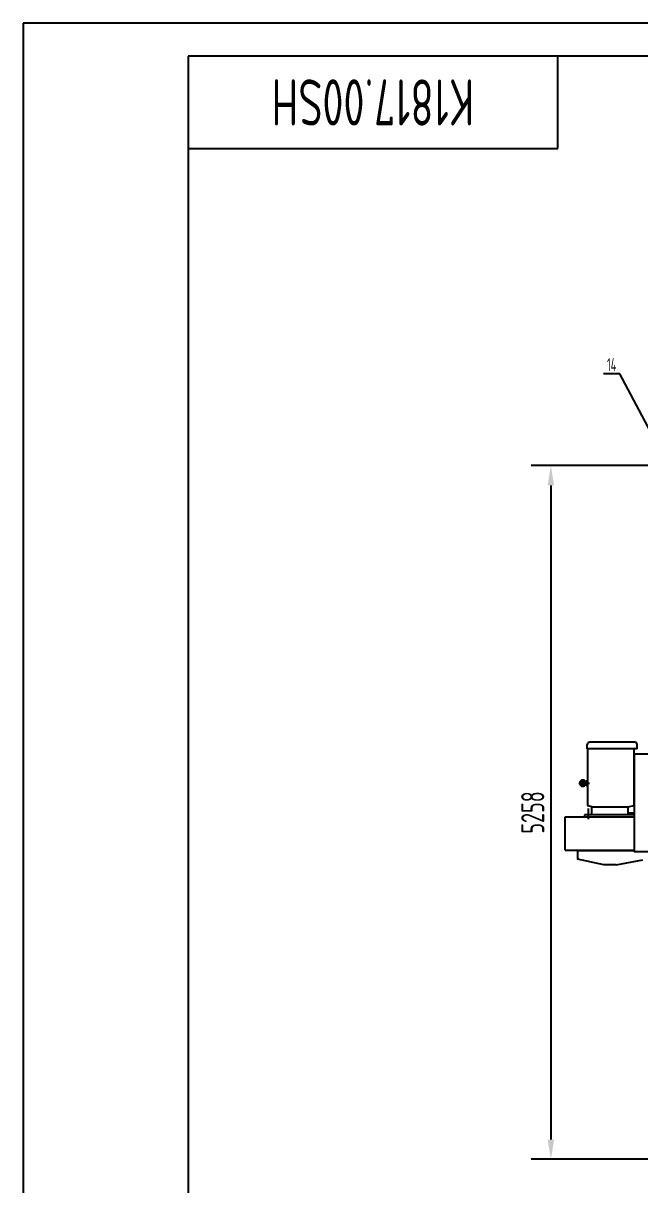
# Model space of a CAD drawing. Header units: millimetres. Extents: x 0 to 21000, y -315 to 14850.
# Drawn here: x 0 to 4672, y 6046 to 14850 of the extents above; entities that cross this region are included whole.
import ezdxf
from ezdxf.enums import TextEntityAlignment as Align

# ---------------------------------------------------------------- set-up
doc = ezdxf.new("R2010")
doc.units = ezdxf.units.MM
doc.header["$LTSCALE"] = 500
doc.linetypes.add('F', pattern=[0.75, 0.5, -0.25])
for name, color, linetype in [('01', 7, 'Continuous'), ('02', 1, 'Continuous'), ('04', 2, 'F'), ('08', 1, 'Continuous'), ('11', 3, 'Continuous')]:
    doc.layers.add(name, color=color, linetype=linetype)
doc.styles.get("Standard").update_dxf_attribs({"font": 'isocp', "width": 0.707, "bigfont": 'intecad.shx'})
doc.dimstyles.new('INTE', dxfattribs={"dimscale": 50, "dimtxt": 3.5, "dimasz": 3, "dimexe": 3, "dimexo": 0, "dimgap": 1, "dimtad": 1, "dimdec": 0, "dimdsep": 46, "dimtxsty": 'Standard', "dimcen": 0, "dimclrd": 1, "dimclre": 1, "dimclrt": 3, "dimaunit": 1, "dimadec": 0, "dimazin": 0, "dimtfac": 1, "dimtmove": 0, "dimatfit": 0, "dimfxl": 1, "dimarcsym": 0})

# ---------------------------------------------------------------- blocks, each defined once
blk = doc.blocks.new('*D79')
at = {"layer": '08', "color": 1, "lineweight": -2}
for p, q in [((4880.6, 11497), (3848.3, 11497)), ((3998.3, 11347), (3998.3, 6388.8)), ((4880.6, 6238.8), (3848.3, 6238.8))]:
    blk.add_line(p, q, dxfattribs=at)
at = {"layer": '08', "color": 1}
for points in [[(3973.3, 11347), (4023.3, 11347), (3998.3, 11497)], [(3973.3, 6388.8), (4023.3, 6388.8), (3998.3, 6238.8)]]:
    blk.add_solid(points, dxfattribs=at)
at = {"layer": 'Defpoints', "color": 0}
for p in [(4880.6, 11497), (3998.3, 6238.8), (4880.6, 6238.8)]:
    blk.add_point(p, dxfattribs=at)
at = {"layer": '08', "color": 3, "insert": (3860.8, 8867.9), "char_height": 175, "attachment_point": 5, "rotation": 90}
blk.add_mtext('5258', dxfattribs=at)
blk = doc.blocks.new('*U98', base_point=(251.96, 168.31))
at = {"layer": '01'}
for p, q in [((251.96, 168.31), (251.96, 182.31)), ((195.96, 168.31), (251.96, 168.31))]:
    blk.add_line(p, q, dxfattribs=at)
blk = doc.blocks.new('*U99')
at = {"layer": '04'}
blk.add_blockref('*U98', (0, 0), dxfattribs=at)
blk = doc.blocks.new('*U100')
at = {"layer": '01'}
for points in [[(415, 292), (25, 292)], [(25, 292), (25, 5)]]:
    blk.add_lwpolyline(points, dxfattribs=at)
at = {"layer": '02'}
for points in [[(420, 297), (0, 297)], [(0, 297), (0, 0)]]:
    blk.add_lwpolyline(points, dxfattribs=at)

msp = doc.modelspace()

# ---------------------------------------------------------------- linework, layer by layer
at = {"layer": '01', "color": 7, "linetype": 'Continuous'}
for p, q in [((4274.3, 9350.5), (4274.3, 9382.6)), ((4651.4, 9350.5), (4274.3, 9350.5)), ((4275.5, 9350.5), (4275.5, 8930.7)), ((4633.5, 9400.5), (4292.2, 9400.5)), ((4626.1, 9350.5), (4626.1, 8946.1)), ((4651.4, 9350.5), (4651.4, 9382.6)), ((4629.4, 9309.1), (4629.4, 8569.1)), ((4784.1, 9309.1), (4629.4, 9309.1)), ((4211, 9089.8), (4284.9, 9089.8)), ((4232.5, 9089.8), (4291.7, 9089.8)), ((4239.1, 9117.9), (4239.1, 9061.7)), ((4252.1, 9089.8), (4254.4, 9098.2)), ((4252.1, 9089.8), (4254.4, 9081.3)), ((4254.4, 9081.3), (4254.4, 9098.2)), ((4257.2, 9085.1), (4257.2, 9094.5)), ((4257.2, 9094.5), (4259.7, 9094.5)), ((4257.2, 9085.1), (4259.7, 9085.1)), ((4259.7, 9085.1), (4259.7, 9094.5)), ((4262.5, 9102.8), (4261.2, 9102.8)), ((4262.5, 9076.8), (4261.2, 9076.8)), ((4262.5, 9102.8), (4275.5, 9109.3)), ((4262.5, 9076.8), (4262.5, 9102.8)), ((4262.5, 9076.8), (4275.5, 9070.3)), ((4275.5, 8934.2), (4275.5, 8924.9)), ((4275.5, 8924.9), (4275.8, 8922.8)), ((4275.8, 8922.8), (4276.6, 8921.1)), ((4276.6, 8921.1), (4277.8, 8919.7)), ((4277.8, 8919.7), (4279.3, 8918.6)), ((4279.3, 8918.6), (4281, 8918)), ((4280.2, 8898.3), (4280.2, 8818)), ((4281.7, 8917.7), (4281, 8918)), ((4308.9, 8850.8), (4308.9, 8910.4)), ((4583.4, 8850.8), (4583.4, 8910.4)), ((4626.1, 8949.1), (4626.1, 8921.4)), ((4105.9, 8835.8), (4629.4, 8835.8)), ((4105.9, 8582.3), (4105.9, 8835.8)), ((4629.4, 8850.8), (4254, 8850.8)), ((4254, 8850.8), (4254, 8835.8)), ((4583.4, 8865.7), (4629.4, 8865.7)), ((4105.9, 8582.3), (4629.4, 8582.3)), ((4629.4, 8576.4), (4199.6, 8576.4)), ((4199.6, 8576.4), (4199.6, 8512.9)), ((4208.6, 8576.4), (4208.6, 8582.3)), ((4208.6, 8576.4), (4208.6, 8582.3)), ((4310.1, 8576.4), (4310.1, 8581.7)), ((4580.9, 8576.4), (4580.9, 8581.7)), ((4784.1, 8569.1), (4629.4, 8569.1)), ((4398.4, 8471.4), (4199.6, 8512.9)), ((4492.6, 8471.4), (4398.4, 8471.4)), ((4492.6, 8471.4), (4696.1, 8508.9))]:
    msp.add_line(p, q, dxfattribs=at)
at = {"layer": '01'}
for p, q in [((4309.8, 8910.4), (4281, 8918)), ((4309.3, 8910.6), (4583.4, 8910.4)), ((4583.4, 8910.4), (4626.1, 8921.4))]:
    msp.add_line(p, q, dxfattribs=at)
at = {"layer": '01', "color": 7, "linetype": 'Continuous'}
msp.add_circle((4239.1, 9089.8), 13, dxfattribs=at)
for centre, radius, start, end in [((4292.2, 9382.6), 17.9, 90, 180), ((4633.5, 9382.6), 17.9, 0, 90), ((4239.1, 9089.8), 23.4, 39.5212, 320.4788), ((4254.4, 9099.3), 1.04, 270, 360), ((4254.4, 9080.3), 1.04, 360, 90), ((4261.2, 9108), 5.2, 219.5212, 270), ((4261.2, 9071.6), 5.2, 90, 140.4788)]:
    msp.add_arc(centre, radius, start, end, dxfattribs=at)
at = {"layer": '02'}
for p, q in [((4520.7, 12192.2), (4396.7, 12192.2)), ((5106.2, 11086.6), (4520.7, 12192.2))]:
    msp.add_line(p, q, dxfattribs=at)

# ---------------------------------------------------------------- block references
at = {"layer": '02', "xscale": 50, "yscale": 50, "zscale": 50}
msp.add_blockref('*U100', (0, 0), dxfattribs=at)
at = {"layer": '02', "xscale": 50, "yscale": 50}
msp.add_blockref('*U99', (4050, 13900), dxfattribs=at)

# ---------------------------------------------------------------- texts
at = {"layer": '11', "width": 0.690312}
msp.add_text('K1817.00SH', height=350, rotation=180, dxfattribs=at).set_placement((3417.7, 14425), (1882.3, 14425), align=Align.FIT)
at = {"layer": '11', "width": 0.614783}
msp.add_text('14', height=98.99, dxfattribs=at).set_placement((4423.7, 12212.2), (4493.7, 12212.2), align=Align.FIT)

# ---------------------------------------------------------------- dimensions: what is measured, and where the dimension line sits
at = {"layer": '08'}
dim = msp.add_linear_dim(base=(3998.3, 6238.8), p1=(4880.6, 11497), p2=(4880.6, 6238.8), angle=90, dimstyle='INTE', dxfattribs=at)
dim.commit()
dim.dimension.update_dxf_attribs({"geometry": '*D79', "text_midpoint": (3860.8, 8867.9)})

doc.saveas('drawing.dxf')
